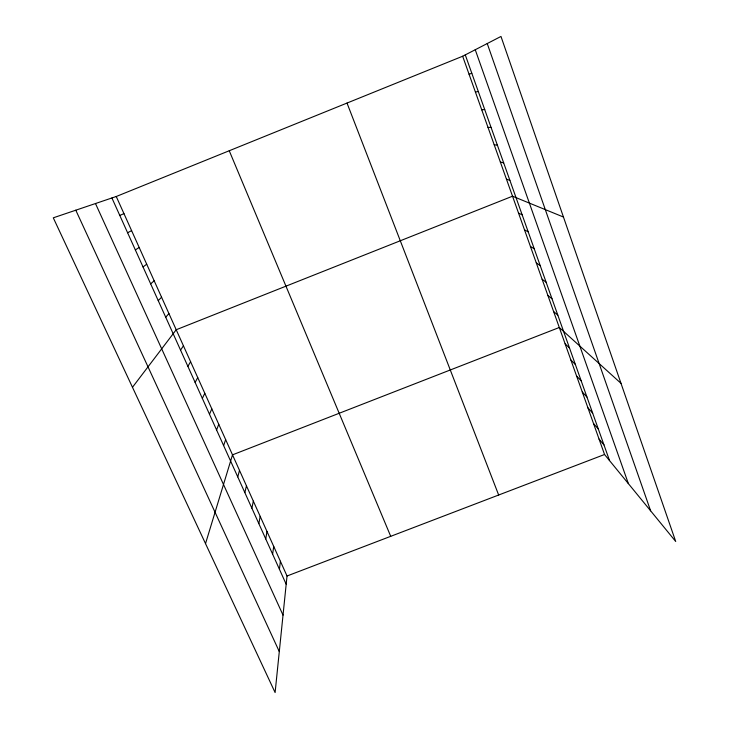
<?xml version="1.0" encoding="UTF-8"?>
<svg xmlns="http://www.w3.org/2000/svg" width="729" height="729" viewBox="0 0 729 729"><rect width="100%" height="100%" fill="white"/><g stroke="black" fill="none" stroke-linecap="round" stroke-linejoin="round"><path stroke-width="1.09" d="M116.248 196.502L287.026 576.001L275.106 692.55L53.29 217.816L116.248 196.502L462.651 56.242L500.978 36.45L675.71 541.492L604.551 454.495L462.651 56.242M279.426 569.249L280.392 561.257M272.619 554.158L273.712 546.404M265.757 538.95L266.978 531.441M258.841 523.613L260.189 516.36M251.869 508.168L253.346 501.16M244.835 492.594L246.457 485.842M237.754 476.894L239.504 470.405M205.523 543.634L232.505 454.85L559.298 327.494L620.999 383.345M223.63 445.583L225.653 439.633M216.595 429.982L218.755 424.296M209.496 414.263L211.802 408.841M202.343 398.408L204.794 393.268M195.135 382.433L197.732 377.567M187.872 366.332L190.615 361.748M180.546 350.102L183.435 345.81M132.468 387.29L176.208 329.745L512.523 196.21L563.462 217.032M165.729 317.252L168.918 313.552M158.22 300.621L161.574 297.222M150.666 283.863L154.174 280.774M143.039 266.96L146.711 264.19M135.348 249.929L139.184 247.468M127.602 232.751L131.603 230.619M119.784 215.429L123.957 213.624M287.026 576.001L604.551 454.495M469.057 74.24L471.809 73.255M475.426 92.091L478.288 91.471M481.732 109.797L484.712 109.532M487.993 127.365L491.082 127.447M494.198 144.789L497.397 145.217M500.358 162.066L503.666 162.84M506.464 179.206L509.881 180.318M518.529 213.078L522.155 214.845M524.497 229.817L528.224 231.895M530.411 246.411L534.239 248.817M536.28 262.887L540.207 265.593M542.103 279.225L546.121 282.241M547.88 295.445L551.999 298.753M553.612 311.529L557.822 315.138M565.112 343.815L569.513 348.006M570.88 359.998L575.372 364.482M576.603 376.064L581.186 380.82M582.28 391.992L586.945 397.041M587.911 407.803L592.668 413.124M593.506 423.494L598.345 429.08M599.047 439.058L603.967 444.909M75.789 210.198L279.289 651.58M95.481 203.537L283.025 615.112M111.911 197.969L286.178 584.221M229.243 150.748L390.717 536.325M347.013 103.062L498.663 495.018M465.275 54.885L609.553 460.619M475.253 49.736L628.371 483.609M487.236 43.549L650.633 510.829"/></g></svg>
